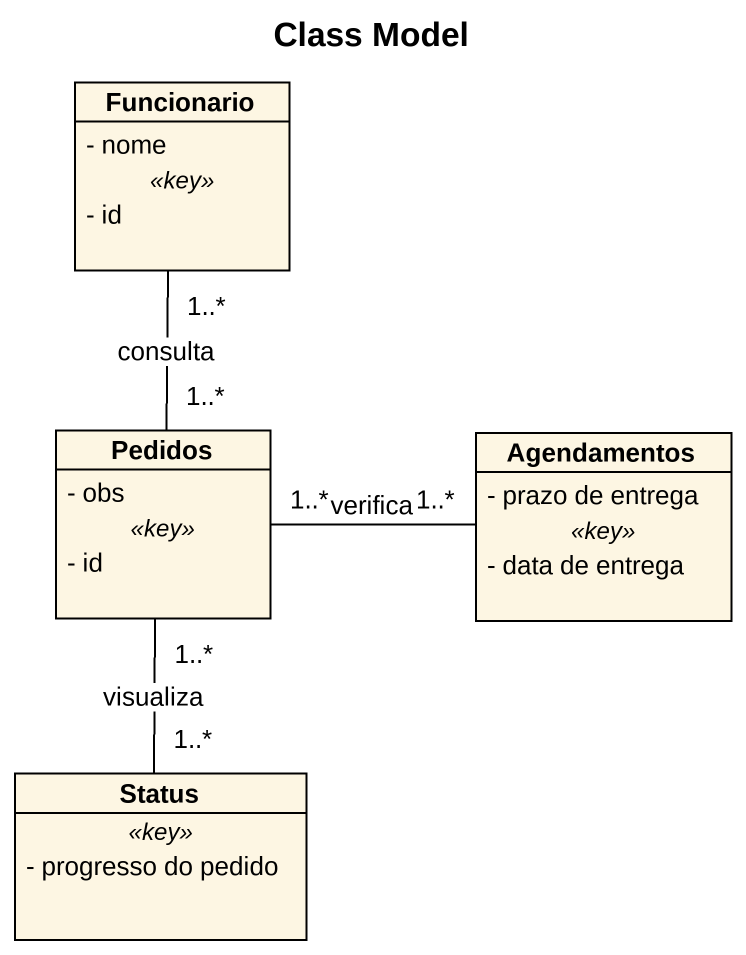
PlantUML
@startuml
title Class Model
hide circle
hide empty members
skinparam classAttributeIconSize 0
class Funcionario {
  - nome
  .. <<key>> ..
  - id
}
class Pedidos {
  - obs
  .. <<key>> ..
  - id
}
class Agendamentos {
  - prazo de entrega
  .. <<key>> ..
  - data de entrega
}
class Status {
  .. <<key>> ..
  - progresso do pedido
}
Funcionario "1..*" -- "1..*" Pedidos : consulta
Pedidos "1..*" -right- "1..*" Agendamentos : verifica
Status "1..*" -up- "1..*" Pedidos : visualiza
@enduml
